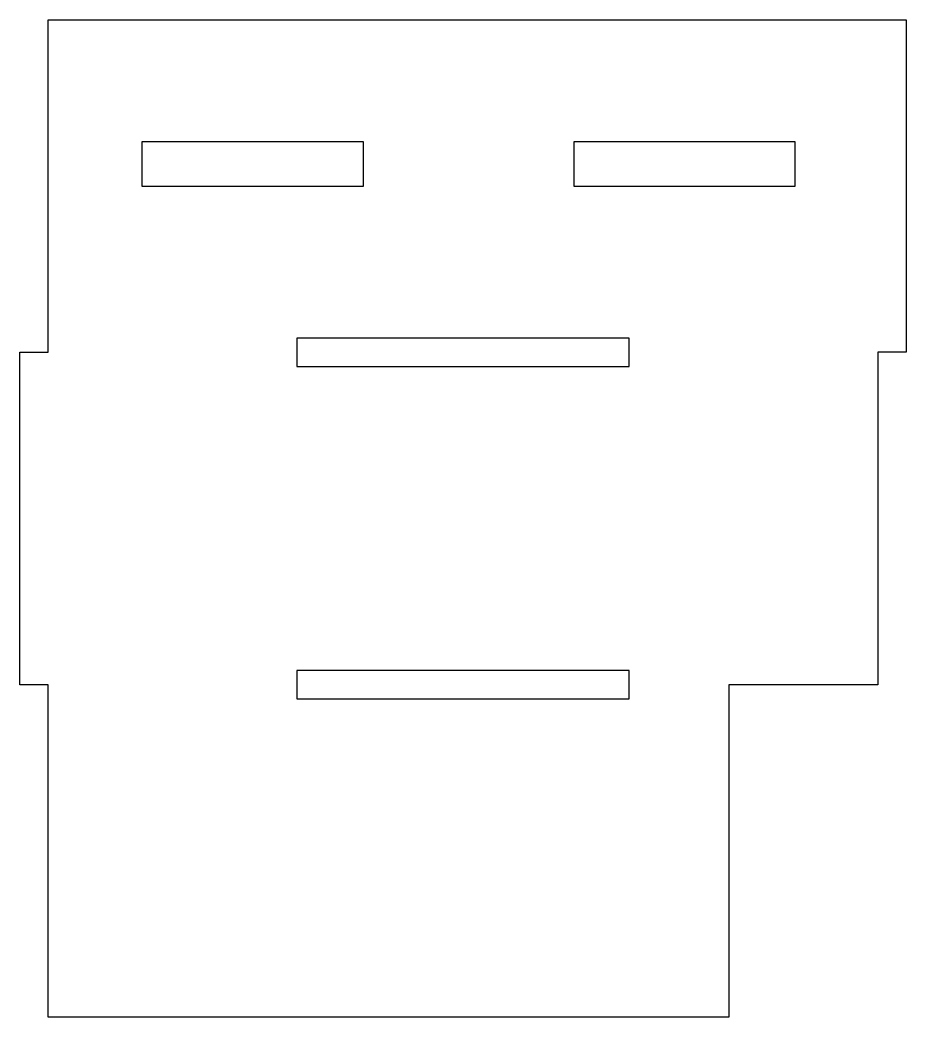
# Model space of a CAD drawing. Header units: millimetres. Extents: x -100 to 100, y -112 to 112.
import ezdxf

# ---------------------------------------------------------------- set-up
doc = ezdxf.new("R2010")
doc.units = ezdxf.units.MM
doc.layers.get('0').update_dxf_attribs({"linetype": 'CONTINUOUS'})

msp = doc.modelspace()

# ---------------------------------------------------------------- linework, layer by layer
for points in [[(93.65, -37.5), (60, -37.5), (60, -112.5), (-93.65, -112.5), (-93.65, -37.5), (-100, -37.5), (-100, 37.5), (-93.65, 37.5), (-93.65, 112.5), (100, 112.5), (100, 37.5), (93.65, 37.5)], [(-72.49, 85), (-72.49, 75), (-22.49, 75), (-22.49, 85)], [(25, 75), (75, 75), (75, 85), (25, 85)], [(-37.5, 40.67), (-37.5, 34.33), (37.5, 34.33), (37.5, 40.67)], [(-37.5, -34.33), (-37.5, -40.67), (37.5, -40.67), (37.5, -34.33)]]:
    msp.add_lwpolyline(points, close=True)

doc.saveas('drawing.dxf')
